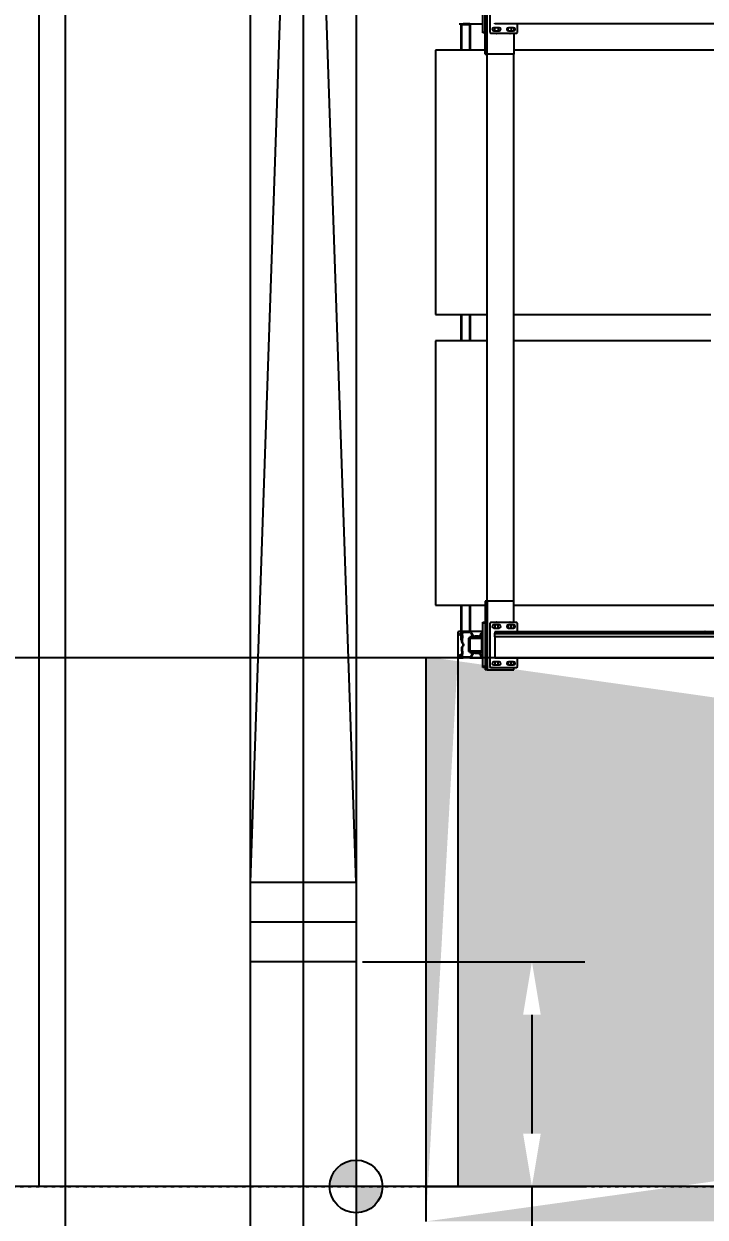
# Model space of a CAD drawing. Header units: millimetres. Extents: x 6622 to 532820, y 3370 to 359312.
# Drawn here: x 455894 to 458470, y 267924 to 272440 of the extents above; entities that cross this region are included whole.
import ezdxf

# ---------------------------------------------------------------- set-up
doc = ezdxf.new("R2010")
doc.units = ezdxf.units.MM
doc.linetypes.add('ACAD_ISO03W100', pattern=[30, 12, -18])
doc.styles.get("Standard").update_dxf_attribs({"font": 'txt', "bigfont": 'gbcbig.shx'})
doc.dimstyles.new('副本 ISO-25', dxfattribs={"dimtxt": 300, "dimasz": 200, "dimexe": 200, "dimexo": 25, "dimgap": 200, "dimtad": 1, "dimtxsty": 'Standard', "dimcen": 2.5, "dimadec": 0, "dimazin": 0, "dimtfac": 1, "dimtmove": 0, "dimatfit": 3, "dimfxl": 1, "dimarcsym": 0})

# ---------------------------------------------------------------- blocks, each defined once
blk = doc.blocks.new('A$C6F3A12F4')
at = {"color": 2, "linetype": 'Continuous', "lineweight": 25}
for p, q in [((42185.7, 3475), (42185.7, 225)), ((44485.7, 3475), (44485.7, 225)), ((44491.1, 225), (44491.1, 3475)), ((44493.7, 3475), (44493.7, 225)), ((44505.7, 3475), (44505.7, 225)), ((44583.1, 225), (44583.1, 3475)), ((44585.7, 3475), (44585.7, 225)), ((44385.2, 296.1), (44385.2, 1085.9)), ((42285.2, 1077.9), (42285.2, 296.1)), ((43285.2, 296.1), (43285.2, 1041)), ((43385.2, 1041), (43385.2, 296.1)), ((42217.7, 311), (42185.7, 311)), ((42199.7, 296.1), (42211.7, 296.1)), ((42199.7, 296), (42199.7, 276)), ((42199.7, 287.1), (42211.7, 287.1)), ((42211.6, 275.1), (42199.8, 275.1)), ((42211.7, 276), (42211.7, 296)), ((42220.7, 308), (42217.7, 311)), ((42220.7, 209), (42220.7, 308)), ((42220.7, 296.1), (42300.2, 296.1)), ((42300.2, 296.1), (42300.2, 196.1)), ((44370.2, 296.1), (42300.2, 296.1)), ((44370.2, 296.1), (44370.2, 196.1)), ((44450.7, 296.1), (44370.2, 296.1)), ((44453.7, 311), (44450.7, 308)), ((44450.7, 308), (44450.7, 209)), ((44485.7, 311), (44453.7, 311)), ((44471.7, 296.1), (44459.7, 296.1)), ((44459.7, 296), (44459.7, 276)), ((44471.7, 287.1), (44459.7, 287.1)), ((44459.8, 275.1), (44471.6, 275.1)), ((44471.7, 276), (44471.7, 296)), ((44617.7, 311), (44585.7, 311)), ((44611.7, 296.1), (44599.7, 296.1)), ((44599.7, 296), (44599.7, 276)), ((44611.7, 287.1), (44599.7, 287.1)), ((44599.8, 275.1), (44611.6, 275.1)), ((44611.7, 276), (44611.7, 296)), ((44620.7, 308), (44617.7, 311)), ((44620.7, 209), (44620.7, 308)), ((44630.2, 296.1), (44620.7, 296.1)), ((44630.2, 196.1), (44630.2, 296.1)), ((42199.7, 241), (42199.7, 221)), ((42199.7, 237.1), (42211.7, 237.1)), ((42211.7, 221), (42211.7, 241)), ((44459.7, 241), (44459.7, 221)), ((44471.7, 237.1), (44459.7, 237.1)), ((44471.7, 221), (44471.7, 241)), ((44599.7, 241), (44599.7, 221)), ((44611.7, 237.1), (44599.7, 237.1)), ((44611.7, 221), (44611.7, 241)), ((42300.2, 196.1), (42040.2, 196.1)), ((42300.2, 188.1), (42040.2, 188.1)), ((42053.7, 206), (42217.7, 206)), ((42185.7, 225), (42183.1, 225)), ((42211.7, 225.1), (42199.7, 225.1)), ((42216.7, 180.1), (42216.7, 188.1)), ((42217.7, 206), (42220.7, 209)), ((42219.7, 188.1), (42219.7, 180.1)), ((42285.2, 188.1), (42285.2, 0)), ((42300.2, 188.1), (42300.2, 196.1)), ((44370.2, 196.1), (42300.2, 196.1)), ((43285.2, 0), (43285.2, 196.1)), ((43385.2, 196.1), (43385.2, 0)), ((44370.2, 196.1), (44630.2, 196.1)), ((44370.2, 196.1), (44370.2, 188.1)), ((44370.2, 188.1), (44630.2, 188.1)), ((44385.2, 0), (44385.2, 188.1)), ((44449.7, 180.1), (44449.7, 188.1)), ((44450.7, 209), (44453.7, 206)), ((44452.7, 188.1), (44452.7, 180.1)), ((44453.7, 206), (44617.7, 206)), ((44453.7, 188.1), (44453.7, 180.1)), ((44459.7, 225.1), (44471.7, 225.1)), ((44485.7, 225), (44491.1, 225)), ((44493.7, 225), (44491.1, 225)), ((44505.7, 225), (44493.7, 225)), ((44505.7, 225), (44583.1, 225)), ((44585.7, 225), (44583.1, 225)), ((44599.7, 225.1), (44611.7, 225.1)), ((44616.7, 180.1), (44616.7, 188.1)), ((44617.7, 206), (44620.7, 209)), ((44617.7, 180.1), (44617.7, 188.1)), ((44620.7, 188.1), (44620.7, 180.1)), ((44630.2, 196.1), (44630.2, 188.1)), ((42216.7, 180.1), (42052.7, 180.1)), ((42185.2, 133), (42185.2, 180)), ((42219.7, 180.1), (42216.7, 180.1)), ((44452.7, 180.1), (44449.7, 180.1)), ((44616.7, 180.1), (44452.7, 180.1)), ((44617.7, 180.1), (44453.7, 180.1)), ((44485.2, 180), (44485.2, 133)), ((44487.8, 134.6), (44501.8, 143.1)), ((44489.1, 132.5), (44503.1, 141)), ((44500.2, 170), (44498.2, 170)), ((44498.2, 167.5), (44498.2, 170)), ((44500.2, 167.5), (44498.2, 167.5)), ((44500.2, 167.5), (44500.2, 170)), ((44503.1, 141), (44501.8, 143.1)), ((44505.7, 164.5), (44503.2, 164.5)), ((44503.2, 160.5), (44503.2, 164.5)), ((44505.7, 160.5), (44503.2, 160.5)), ((44503.2, 160.5), (44503.2, 149.7)), ((44503.2, 149.7), (44505.7, 149.7)), ((44503.2, 145.7), (44503.2, 149.7)), ((44503.2, 145.7), (44505.7, 145.7)), ((44510.7, 173.1), (44505.7, 173.1)), ((44505.7, 173.1), (44505.7, 130.1)), ((44511.7, 173.1), (44506.7, 173.1)), ((44506.7, 173.1), (44506.7, 130.1)), ((44510.7, 173.1), (44510.7, 130.1)), ((44511.7, 173.1), (44511.7, 130.1)), ((44512.7, 180.1), (44512.7, 175.1)), ((44556.7, 175.1), (44512.7, 175.1)), ((44513.7, 180.1), (44513.7, 175.1)), ((44557.7, 175.1), (44513.7, 175.1)), ((44556.7, 175.1), (44556.7, 180.1)), ((44557.7, 175.1), (44557.7, 180.1)), ((44563.7, 173.1), (44558.7, 173.1)), ((44558.7, 130.1), (44558.7, 173.1)), ((44564.7, 173.1), (44559.7, 173.1)), ((44559.7, 130.1), (44559.7, 173.1)), ((44563.7, 130.1), (44563.7, 173.1)), ((44564.7, 130.1), (44564.7, 173.1)), ((44567.2, 164.5), (44564.7, 164.5)), ((44567.2, 160.5), (44564.7, 160.5)), ((44564.7, 149.7), (44567.2, 149.7)), ((44564.7, 145.7), (44567.2, 145.7)), ((44567.2, 164.5), (44567.2, 160.5)), ((44567.2, 149.7), (44567.2, 160.5)), ((44567.2, 149.7), (44567.2, 145.7)), ((44568.6, 143.1), (44567.3, 141)), ((44567.3, 141), (44581.3, 132.5)), ((44568.6, 143.1), (44582.6, 134.6)), ((44570.2, 170), (44570.2, 167.5)), ((44572.2, 170), (44570.2, 170)), ((44572.2, 167.5), (44570.2, 167.5)), ((44572.2, 170), (44572.2, 167.5)), ((44585.2, 129.9), (44585.2, 180)), ((44620.7, 180.1), (44617.7, 180.1)), ((42185.2, 129.9), (42182.7, 129.9)), ((42182.7, 105.5), (42185.2, 105.5)), ((42185.2, 129.9), (42185.2, 133)), ((42185.2, 133), (42187.2, 133)), ((42185.2, 129.9), (42185.2, 105.5)), ((42187.2, 128), (42185.2, 128)), ((42185.2, 101), (42185.2, 105.5)), ((42185.2, 101), (42187.2, 101)), ((42185.2, 90), (42185.2, 98.2)), ((42187.2, 133), (42187.2, 128)), ((42285.2, 133), (42187.2, 133)), ((42285.2, 130.5), (42187.2, 130.5)), ((42187.2, 101), (42187.2, 128)), ((42187.2, 101), (42187.2, 100.5)), ((42187.2, 100.5), (42187.2, 98)), ((42285.2, 100.5), (42187.2, 100.5)), ((42285.2, 98), (42187.2, 98)), ((43385.2, 133), (43285.2, 133)), ((43385.2, 130.5), (43285.2, 130.5)), ((43385.2, 100.5), (43285.2, 100.5)), ((43385.2, 98), (43285.2, 98)), ((44483.2, 133), (44385.2, 133)), ((44483.2, 130.5), (44385.2, 130.5)), ((44483.2, 100.5), (44385.2, 100.5)), ((44483.2, 98), (44385.2, 98)), ((44483.2, 133), (44485.2, 133)), ((44483.2, 128), (44483.2, 133)), ((44483.2, 101), (44483.2, 128)), ((44485.2, 128), (44483.2, 128)), ((44483.2, 101), (44485.2, 101)), ((44483.2, 101), (44483.2, 100.5)), ((44483.2, 100.5), (44483.2, 98)), ((44485.2, 133), (44485.2, 129.9)), ((44487.7, 129.9), (44485.2, 129.9)), ((44485.2, 105.5), (44485.2, 129.9)), ((44485.2, 101), (44485.2, 105.5)), ((44485.2, 105.5), (44487.7, 105.5)), ((44485.2, 98.2), (44485.2, 90)), ((44486.2, 100), (44486.2, 98)), ((44490.7, 100), (44486.2, 100)), ((44512.2, 98), (44486.2, 98)), ((44487.7, 105.5), (44487.7, 129.9)), ((44487.8, 134.6), (44489.1, 132.5)), ((44490.7, 102.5), (44490.7, 100)), ((44499.8, 102.5), (44490.7, 102.5)), ((44499.8, 100), (44490.7, 100)), ((44499.8, 102.5), (44499.8, 100)), ((44499.8, 102.5), (44510.6, 102.5)), ((44499.8, 100), (44510.6, 100)), ((44510.7, 130.1), (44505.7, 130.1)), ((44511.7, 130.1), (44506.7, 130.1)), ((44509.7, 130.1), (44509.7, 125.1)), ((44509.7, 130.1), (44559.7, 130.1)), ((44509.7, 125.1), (44559.7, 125.1)), ((44510.6, 100), (44510.6, 102.5)), ((44525.8, 102.5), (44510.6, 102.5)), ((44525.8, 100), (44510.6, 100)), ((44510.7, 130.1), (44510.7, 125.1)), ((44510.7, 130.1), (44560.7, 130.1)), ((44510.7, 125.1), (44560.7, 125.1)), ((44512.2, 98), (44512.2, 100)), ((44517.2, 98), (44512.2, 98)), ((44517.2, 100), (44517.2, 98)), ((44525.8, 100), (44525.8, 102.5)), ((44531.8, 106.5), (44527.6, 103.2)), ((44527.6, 103.2), (44529.2, 101.2)), ((44533.3, 104.5), (44529.2, 101.2)), ((44533.3, 104.5), (44531.8, 106.5)), ((44538.6, 106.5), (44537.1, 104.5)), ((44541.2, 101.2), (44537.1, 104.5)), ((44542.8, 103.2), (44538.6, 106.5)), ((44541.2, 101.2), (44542.8, 103.2)), ((44544.6, 102.5), (44544.6, 100)), ((44559.8, 102.5), (44544.6, 102.5)), ((44559.8, 100), (44544.6, 100)), ((44563.7, 130.1), (44558.7, 130.1)), ((44564.7, 130.1), (44559.7, 130.1)), ((44559.7, 130.1), (44559.7, 125.1)), ((44559.8, 102.5), (44570.6, 102.5)), ((44559.8, 102.5), (44559.8, 100)), ((44559.8, 100), (44570.6, 100)), ((44560.7, 130.1), (44560.7, 125.1)), ((44579.7, 102.5), (44570.6, 102.5)), ((44570.6, 100), (44570.6, 102.5)), ((44579.7, 100), (44570.6, 100)), ((44579.7, 100), (44579.7, 102.5)), ((44581.3, 132.5), (44582.6, 134.6)), ((44585.2, 129.9), (44582.7, 129.9)), ((44582.7, 129.9), (44582.7, 105.5)), ((44582.7, 105.5), (44585.2, 105.5)), ((44585.2, 129.9), (44585.2, 105.5)), ((44585.2, 90), (44585.2, 105.5)), ((44490.2, 85), (44580.2, 85)), ((42285.2, 0), (43285.2, 0)), ((43385.2, 0), (44385.2, 0))]:
    blk.add_line(p, q, dxfattribs=at)
for centre in [(44495.2, 175), (44575.2, 175), (44575.2, 95)]:
    blk.add_circle(centre, 3.5, dxfattribs=at)
for centre, radius, start, end in [((44490.2, 1020), 5, 180, 205.8419), ((42205.7, 296), 6, 0, 180), ((42205.7, 276), 6, 180, 0), ((42215.2, 281.1), 6, 336.4435, 23.5565), ((44455.2, 281.1), 6, 138.5904, 221.4096), ((44465.7, 296), 6, 0, 180), ((44465.7, 276), 6, 180, 0), ((44605.7, 296), 6, 0, 180), ((44605.7, 276), 6, 180, 0), ((44615.2, 281.1), 6, 336.4435, 23.5565), ((42205.7, 241), 6, 0, 180), ((42215.2, 231.1), 6, 336.4435, 23.5565), ((44455.2, 231.1), 6, 138.5904, 221.4096), ((44465.7, 241), 6, 0, 180), ((44605.7, 241), 6, 0, 180), ((44615.2, 231.1), 6, 336.4435, 23.5565), ((42205.7, 221), 6, 180, 0), ((44465.7, 221), 6, 180, 0), ((44605.7, 221), 6, 180, 0), ((44500.2, 164.5), 5.5, 0, 90), ((44500.2, 164.5), 3, 0, 90), ((44500.2, 145.7), 3, 301.4296, 0), ((44500.2, 145.7), 5.5, 301.4296, 0), ((44512.7, 173.1), 7, 90, 180), ((44513.7, 173.1), 7, 90, 180), ((44512.7, 173.1), 2, 90, 180), ((44513.7, 173.1), 2, 90, 180), ((44556.7, 173.1), 7, 0, 90), ((44556.7, 173.1), 2, 0, 90), ((44557.7, 173.1), 7, 0, 90), ((44557.7, 173.1), 2, 0, 90), ((44570.2, 164.5), 5.5, 90, 180), ((44570.2, 145.7), 5.5, 180, 238.5704), ((44570.2, 164.5), 3, 90, 180), ((44570.2, 145.7), 3, 180, 238.5704), ((42184.2, 101), 3, 270, 0), ((44486.2, 101), 3, 180, 270), ((44490.7, 129.9), 5.5, 121.4296, 180), ((44490.7, 105.5), 5.5, 180, 270), ((44486.2, 101), 1, 180, 270), ((44490.7, 129.9), 3, 121.4296, 180), ((44490.7, 105.5), 3, 180, 270), ((44495.2, 95), 3.5, 121.0027, 0), ((44495.2, 95), 3.5, 0, 58.9973), ((44525.8, 105.5), 3, 270, 308.6598), ((44525.8, 105.5), 5.5, 270, 308.6598), ((44535.2, 102.2), 5.5, 51.3402, 128.6598), ((44535.2, 102.2), 3, 51.3402, 128.6598), ((44544.6, 105.5), 5.5, 231.3402, 270), ((44544.6, 105.5), 3, 231.3402, 270), ((44579.7, 105.5), 5.5, 270, 0), ((44579.7, 105.5), 3, 270, 0), ((44579.7, 129.9), 3, 0, 58.5704), ((44579.7, 129.9), 5.5, 0, 58.5704), ((44490.2, 90), 5, 180, 270), ((44580.2, 90), 5, 270, 0)]:
    blk.add_arc(centre, radius, start, end, dxfattribs=at)
blk = doc.blocks.new('*D414')
at = {"color": 0, "lineweight": -2, "transparency": 16777216}
for p, q in [((457175, 268890), (458015, 268890)), ((457815, 268690), (457815, 268240)), ((457404.5, 268040), (458015, 268040)), ((457815, 268040), (457815, 266319.7))]:
    blk.add_line(p, q, dxfattribs=at)
at = {"color": 0, "transparency": 16777216}
for points in [[(457781.7, 268690), (457848.4, 268690), (457815, 268890)], [(457781.7, 268240), (457848.4, 268240), (457815, 268040)]]:
    blk.add_solid(points, dxfattribs=at)
at = {"layer": 'Defpoints', "color": 0, "transparency": 16777216}
for p in [(457150, 268890), (457379.5, 268040), (457815, 268040)]:
    blk.add_point(p, dxfattribs=at)
at = {"color": 0, "transparency": 16777216, "insert": (457465, 266894.7), "char_height": 300, "attachment_point": 5, "rotation": 90}
blk.add_mtext('850', dxfattribs=at)
blk = doc.blocks.new('*D420')
at = {"color": 0, "lineweight": -2, "transparency": 16777216}
for p, q in [((457990, 270040), (455462.3, 270040)), ((455662.3, 268240), (455662.3, 269840)), ((457990, 268040), (455462.3, 268040))]:
    blk.add_line(p, q, dxfattribs=at)
at = {"color": 0, "transparency": 16777216}
for points in [[(455628.9, 269840), (455695.6, 269840), (455662.3, 270040)], [(455628.9, 268240), (455695.6, 268240), (455662.3, 268040)]]:
    blk.add_solid(points, dxfattribs=at)
at = {"layer": 'Defpoints', "color": 0, "transparency": 16777216}
for p in [(455662.3, 270040), (458015, 270040), (458015, 268040)]:
    blk.add_point(p, dxfattribs=at)
at = {"color": 0, "transparency": 16777216, "insert": (455312.3, 269040), "char_height": 300, "attachment_point": 5, "rotation": 90}
blk.add_mtext('2000', dxfattribs=at)

msp = doc.modelspace()

# ---------------------------------------------------------------- hatches: boundary and pattern name
h = msp.add_hatch()
h.set_pattern_fill('ANGLE', color=3, scale=5)
h.set_pattern_definition([(0, (0, 0), (0, 34.925), [25.4, -9.525]), (90, (0, 0), (-34.925, 2e-15), [25.4, -9.525])])
edge = h.paths.add_edge_path()
edge.add_line((457414.55, 270044.997), (457414.55, 267907.595))
edge.add_line((457535, 270044.997), (457535, 268040))
edge.add_line((472399.364, 268040), (457535, 268040))
edge.add_line((472503.909, 267907.595), (457414.55, 267907.595))
edge.add_line((472399.364, 269994.998), (472399.364, 268040))
edge.add_line((472503.909, 269994.998), (472503.909, 267907.595))
h.paths.add_polyline_path([(455537.256, 268490), (455537.256, 269590), (455087.256, 269590), (455087.256, 268490)], flags=9)
h = msp.add_hatch(color=0)
h.dxf.hatch_style = 1
h.paths.add_polyline_path([(457150, 268140, 0.41421356), (457050, 268040), (457150, 268040)])
h.paths.add_polyline_path([(457250, 268040), (457150, 268040), (457150, 267940, 0.41421356)])

# ---------------------------------------------------------------- linework, layer by layer
at = {"color": 1}
msp.add_line((456050, 329040), (456050, 259040), dxfattribs=at)
at = {"color": 4}
for p, q in [((456750, 329040), (456750, 259040)), ((456950, 329040), (456950, 259040)), ((457150, 329040), (457150, 259040)), ((457150, 269190), (456750, 280890)), ((457150, 280890), (456750, 269190)), ((457150, 269190), (456750, 269190)), ((457150, 269040), (456750, 269040)), ((457150, 268890), (456750, 268890))]:
    msp.add_line(p, q, dxfattribs=at)
at = {"color": 2}
msp.add_line((455950, 318040), (455950, 268040), dxfattribs=at)
at = {"color": 3}
for p, q in [((457414.55, 270044.997), (457414.55, 267907.595)), ((457535, 270044.997), (457535, 268040)), ((472399.364, 268040), (457535, 268040))]:
    msp.add_line(p, q, dxfattribs=at)
at = {"color": 2, "linetype": 'ACAD_ISO03W100'}
msp.add_line((388950, 268040), (517950, 268040), dxfattribs=at)
at = {"color": 0}
msp.add_circle((457150, 268040), 100, dxfattribs=at)

# ---------------------------------------------------------------- block references
at = {"color": 0, "rotation": 270}
msp.add_blockref('A$C6F3A12F4', (457450, 314625.198), dxfattribs=at)

# ---------------------------------------------------------------- dimensions: what is measured, and where the dimension line sits
at = {"color": 3}
dim = msp.add_linear_dim(base=(455662.256, 270040), p1=(458015.045, 268040), p2=(458015.045, 270040), angle=90, dimstyle='副本 ISO-25', dxfattribs=at)
dim.commit()
dim.dimension.update_dxf_attribs({"geometry": '*D420', "text_midpoint": (455312.256, 269040)})
dim = msp.add_linear_dim(base=(457815.045, 268040), p1=(457150, 268890), p2=(457379.528, 268040), angle=90, dimstyle='副本 ISO-25', dxfattribs=at)
dim.commit()
dim.dimension.update_dxf_attribs({"geometry": '*D414', "text_midpoint": (457815.045, 266894.683), "dimtype": 160})

doc.saveas('drawing.dxf')
